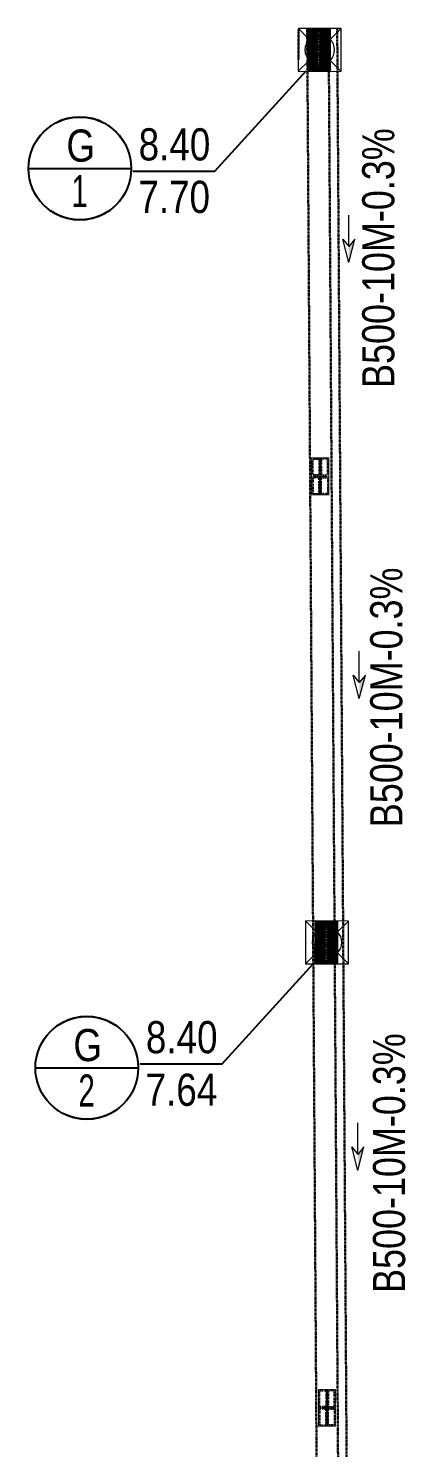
# Model space of a CAD drawing. Header units: millimetres. Extents: x -294625 to 2136527, y -251383 to 128331.
# Drawn here: x 1297462 to 1306254, y -47556 to -14455 of the extents above; entities that cross this region are included whole.
import ezdxf
from ezdxf.enums import TextEntityAlignment as Align

# ---------------------------------------------------------------- set-up
doc = ezdxf.new("R2010")
doc.units = ezdxf.units.MM
doc.set_wipeout_variables(frame=1)
for name, pattern in [('CONTINOUS', [0]), ('DIVIDEX2', [2.5, 1, -0.5, 0, -0.5, 0, -0.5]), ('DIVIDEX22', [1.25, 0.625, -0.25, 0, -0.125, 0, -0.25]), ('XREF MB TANG 1$0$HIDDEN', [9.525, 6.35, -3.175])]:
    doc.linetypes.add(name, pattern=pattern)
for name, color, linetype, lineweight in [('00-N-7-THIET BI', 7, 'CONTINOUS', 20), ('00-N-GHI CHU', 7, 'Continuous', 9), ('00-N-TEXT', 7, 'CONTINOUS', 9), ('1.Tuong', 251, 'Continuous', 35), ('N1.6-NM', 3, 'DIVIDEX22', 30), ('N3-NOTE', 11, 'Continuous', 13)]:
    doc.layers.add(name, color=color, linetype=linetype, lineweight=lineweight)
for name, color, linetype in [('1TM', 5, 'DIVIDEX2'), ('N-4CAP LANH', 4, 'Continuous'), ('sl.tennut', 3, 'Continuous'), ('sl.textcaodonut', 6, 'Continuous'), ('TEN NUT', 111, 'Continuous')]:
    doc.layers.add(name, color=color, linetype=linetype)
doc.styles.add('arial narrow', font='ARIALN.TTF', dxfattribs={"height": 8})
doc.styles.add('P-ARIAL', font='arial.ttf', dxfattribs={"height": 3})

# ---------------------------------------------------------------- blocks, each defined once
blk = doc.blocks.new('A$C2639329B')
at = {"layer": '00-N-GHI CHU', "color": 232}
for p, q in [((504, 0), (-1020, 0)), ((1288, 0), (146, 294)), ((146, 294), (504, 0)), ((1288, 0), (146, -294)), ((146, -294), (504, 0))]:
    blk.add_line(p, q, dxfattribs=at)
blk.add_solid([(504, 0), (1288, 0), (146, 294)], dxfattribs=at)
blk = doc.blocks.new('A$C33295B18')
blk.add_line((1720, 407), (0, 407))
for points in [[(48, 759), (48, 455), (812, 455), (812, 759)], [(1672, 759), (1672, 455), (908, 455), (908, 759)], [(48, 55), (48, 359), (812, 359), (812, 55)], [(1672, 55), (1672, 359), (908, 359), (908, 55)]]:
    blk.add_lwpolyline(points, close=True)
at = {"layer": '1.Tuong', "color": 2, "const_width": 40}
for points in [[(1720, 807), (0, 807), (0, 7), (1720, 7), (1720, 807)], [(860, 7), (860, 807)], [(1720, 407), (0, 407)]]:
    blk.add_lwpolyline(points, dxfattribs=at)
blk = doc.blocks.new('XREF MB TANG 1$0$A$C3E3424CB')
at = {"color": 4, "linetype": 'Continuous'}
for p, q in [((-1855, -141), (-55, -141)), ((-1855, -461), (-1855, -141)), ((-1855, -621), (-1855, -941)), ((-55, -461), (-55, -141)), ((-55, -621), (-55, -941)), ((-1855, -941), (-55, -941))]:
    blk.add_line(p, q, dxfattribs=at)
at = {"color": 144, "linetype": 'Continuous'}
for p, q in [((-1840, -201), (-1840, -456)), ((-1840, -881), (-1840, -626)), ((-1820, -181), (-1780, -181)), ((-1800, -496), (-1780, -496)), ((-1800, -586), (-1780, -586)), ((-1760, -201), (-1760, -476)), ((-1760, -881), (-1760, -606)), ((-1720, -201), (-1720, -481)), ((-1720, -881), (-1720, -601)), ((-1700, -181), (-1660, -181)), ((-1700, -501), (-1660, -501)), ((-1700, -581), (-1660, -581)), ((-1640, -201), (-1640, -481)), ((-1640, -881), (-1640, -601)), ((-1600, -201), (-1600, -481)), ((-1600, -881), (-1600, -601)), ((-1580, -181), (-1540, -181)), ((-1580, -501), (-1540, -501)), ((-1580, -581), (-1540, -581)), ((-1520, -201), (-1520, -481)), ((-1520, -881), (-1520, -601)), ((-1480, -201), (-1480, -481)), ((-1480, -881), (-1480, -601)), ((-1460, -181), (-1420, -181)), ((-1460, -501), (-1420, -501)), ((-1460, -581), (-1420, -581)), ((-1400, -201), (-1400, -481)), ((-1400, -881), (-1400, -601)), ((-1360, -201), (-1360, -481)), ((-1360, -881), (-1360, -601)), ((-1340, -181), (-1300, -181)), ((-1340, -501), (-1300, -501)), ((-1340, -581), (-1300, -581)), ((-1280, -201), (-1280, -481)), ((-1280, -881), (-1280, -601)), ((-1240, -201), (-1240, -481)), ((-1240, -881), (-1240, -601)), ((-1220, -181), (-1180, -181)), ((-1220, -501), (-1180, -501)), ((-1220, -581), (-1180, -581)), ((-1160, -201), (-1160, -481)), ((-1160, -881), (-1160, -601)), ((-1120, -201), (-1120, -481)), ((-1120, -881), (-1120, -601)), ((-1100, -181), (-1060, -181)), ((-1100, -501), (-1060, -501)), ((-1100, -581), (-1060, -581)), ((-1040, -201), (-1040, -481)), ((-1040, -881), (-1040, -601)), ((-1000, -201), (-1000, -481)), ((-1000, -881), (-1000, -601)), ((-980, -181), (-940, -181)), ((-980, -501), (-940, -501)), ((-980, -581), (-940, -581)), ((-920, -201), (-920, -481)), ((-920, -881), (-920, -601)), ((-880, -201), (-880, -481)), ((-880, -881), (-880, -601)), ((-860, -181), (-820, -181)), ((-860, -501), (-820, -501)), ((-860, -581), (-820, -581)), ((-800, -201), (-800, -481)), ((-800, -881), (-800, -601)), ((-760, -201), (-760, -481)), ((-760, -881), (-760, -601)), ((-740, -181), (-700, -181)), ((-740, -501), (-700, -501)), ((-740, -581), (-700, -581)), ((-680, -201), (-680, -481)), ((-680, -881), (-680, -601)), ((-640, -201), (-640, -481)), ((-640, -881), (-640, -601)), ((-620, -181), (-580, -181)), ((-620, -501), (-580, -501)), ((-620, -581), (-580, -581)), ((-560, -201), (-560, -481)), ((-560, -881), (-560, -601)), ((-520, -201), (-520, -481)), ((-520, -881), (-520, -601)), ((-500, -181), (-460, -181)), ((-500, -501), (-460, -501)), ((-500, -581), (-460, -581)), ((-440, -201), (-440, -481)), ((-440, -881), (-440, -601)), ((-400, -201), (-400, -481)), ((-400, -881), (-400, -601)), ((-380, -181), (-340, -181)), ((-380, -501), (-340, -501)), ((-380, -581), (-340, -581)), ((-320, -201), (-320, -481)), ((-320, -881), (-320, -601)), ((-280, -201), (-280, -481)), ((-280, -881), (-280, -601)), ((-260, -181), (-220, -181)), ((-260, -501), (-220, -501)), ((-260, -581), (-220, -581)), ((-200, -201), (-200, -481)), ((-200, -881), (-200, -601)), ((-160, -201), (-160, -476)), ((-160, -881), (-160, -606)), ((-100, -181), (-140, -181)), ((-120, -496), (-140, -496)), ((-120, -586), (-140, -586)), ((-80, -201), (-80, -456)), ((-80, -881), (-80, -626)), ((-1820, -901), (-1780, -901)), ((-1700, -901), (-1660, -901)), ((-1580, -901), (-1540, -901)), ((-1460, -901), (-1420, -901)), ((-1340, -901), (-1300, -901)), ((-1220, -901), (-1180, -901)), ((-1100, -901), (-1060, -901)), ((-980, -901), (-940, -901)), ((-860, -901), (-820, -901)), ((-740, -901), (-700, -901)), ((-620, -901), (-580, -901)), ((-500, -901), (-460, -901)), ((-380, -901), (-340, -901)), ((-260, -901), (-220, -901)), ((-100, -901), (-140, -901))]:
    blk.add_line(p, q, dxfattribs=at)
for points in [[(40, -1030), (40, -30), (-1960, -30), (-1960, -1030)], [(-40, -950), (-40, -110), (-1880, -110), (-1880, -950)]]:
    blk.add_lwpolyline(points, close=True)
at = {"color": 4, "ltscale": 0.4}
for centre in [(-1917, -120), (-1869, -71), (-40, -71), (9, -120), (-1917, -952), (-1869, -1001), (-40, -1001), (9, -952)]:
    blk.add_circle(centre, 15, dxfattribs=at)
at = {"color": 4, "linetype": 'Continuous'}
for centre, radius, start, end in [((-1775, -461), 80, 180, 237.3631), ((-1775, -621), 80, 122.6369, 180), ((-1826, -541), 15, 302.6369, 57.3631), ((-84, -541), 15, 122.6369, 237.3631), ((-135, -461), 80, 302.6369, 0), ((-135, -621), 80, 0, 57.3631)]:
    blk.add_arc(centre, radius, start, end, dxfattribs=at)
at = {"color": 144, "linetype": 'Continuous'}
for centre, radius, start, end in [((-1820, -201), 20, 90, 180), ((-1800, -456), 40, 180, 270), ((-1800, -626), 40, 90, 180), ((-1780, -201), 20, 0, 90), ((-1780, -476), 20, 270, 0), ((-1780, -606), 20, 0, 90), ((-1700, -201), 20, 90, 180), ((-1700, -481), 20, 180, 270), ((-1700, -601), 20, 90, 180), ((-1660, -201), 20, 0, 90), ((-1660, -481), 20, 270, 0), ((-1660, -601), 20, 0, 90), ((-1580, -201), 20, 90, 180), ((-1580, -481), 20, 180, 270), ((-1580, -601), 20, 90, 180), ((-1540, -201), 20, 0, 90), ((-1540, -481), 20, 270, 0), ((-1540, -601), 20, 0, 90), ((-1460, -201), 20, 90, 180), ((-1460, -481), 20, 180, 270), ((-1460, -601), 20, 90, 180), ((-1420, -201), 20, 0, 90), ((-1420, -481), 20, 270, 0), ((-1420, -601), 20, 0, 90), ((-1340, -201), 20, 90, 180), ((-1340, -481), 20, 180, 270), ((-1340, -601), 20, 90, 180), ((-1300, -201), 20, 0, 90), ((-1300, -481), 20, 270, 0), ((-1300, -601), 20, 0, 90), ((-1220, -201), 20, 90, 180), ((-1220, -481), 20, 180, 270), ((-1220, -601), 20, 90, 180), ((-1180, -201), 20, 0, 90), ((-1180, -481), 20, 270, 0), ((-1180, -601), 20, 0, 90), ((-1100, -201), 20, 90, 180), ((-1100, -481), 20, 180, 270), ((-1100, -601), 20, 90, 180), ((-1060, -201), 20, 0, 90), ((-1060, -481), 20, 270, 0), ((-1060, -601), 20, 0, 90), ((-980, -201), 20, 90, 180), ((-980, -481), 20, 180, 270), ((-980, -601), 20, 90, 180), ((-940, -201), 20, 0, 90), ((-940, -481), 20, 270, 0), ((-940, -601), 20, 0, 90), ((-860, -201), 20, 90, 180), ((-860, -481), 20, 180, 270), ((-860, -601), 20, 90, 180), ((-820, -201), 20, 0, 90), ((-820, -481), 20, 270, 0), ((-820, -601), 20, 0, 90), ((-740, -201), 20, 90, 180), ((-740, -481), 20, 180, 270), ((-740, -601), 20, 90, 180), ((-700, -201), 20, 0, 90), ((-700, -481), 20, 270, 0), ((-700, -601), 20, 0, 90), ((-620, -201), 20, 90, 180), ((-620, -481), 20, 180, 270), ((-620, -601), 20, 90, 180), ((-580, -201), 20, 0, 90), ((-580, -481), 20, 270, 0), ((-580, -601), 20, 0, 90), ((-500, -201), 20, 90, 180), ((-500, -481), 20, 180, 270), ((-500, -601), 20, 90, 180), ((-460, -201), 20, 0, 90), ((-460, -481), 20, 270, 0), ((-460, -601), 20, 0, 90), ((-380, -201), 20, 90, 180), ((-380, -481), 20, 180, 270), ((-380, -601), 20, 90, 180), ((-340, -201), 20, 0, 90), ((-340, -481), 20, 270, 0), ((-340, -601), 20, 0, 90), ((-260, -201), 20, 90, 180), ((-260, -481), 20, 180, 270), ((-260, -601), 20, 90, 180), ((-220, -201), 20, 0, 90), ((-220, -481), 20, 270, 0), ((-220, -601), 20, 0, 90), ((-140, -201), 20, 90, 180), ((-140, -476), 20, 180, 270), ((-140, -606), 20, 90, 180), ((-120, -456), 40, 270, 0), ((-120, -626), 40, 0, 90), ((-100, -201), 20, 0, 90), ((-1820, -881), 20, 180, 270), ((-1780, -881), 20, 270, 0), ((-1700, -881), 20, 180, 270), ((-1660, -881), 20, 270, 0), ((-1580, -881), 20, 180, 270), ((-1540, -881), 20, 270, 0), ((-1460, -881), 20, 180, 270), ((-1420, -881), 20, 270, 0), ((-1340, -881), 20, 180, 270), ((-1300, -881), 20, 270, 0), ((-1220, -881), 20, 180, 270), ((-1180, -881), 20, 270, 0), ((-1100, -881), 20, 180, 270), ((-1060, -881), 20, 270, 0), ((-980, -881), 20, 180, 270), ((-940, -881), 20, 270, 0), ((-860, -881), 20, 180, 270), ((-820, -881), 20, 270, 0), ((-740, -881), 20, 180, 270), ((-700, -881), 20, 270, 0), ((-620, -881), 20, 180, 270), ((-580, -881), 20, 270, 0), ((-500, -881), 20, 180, 270), ((-460, -881), 20, 270, 0), ((-380, -881), 20, 180, 270), ((-340, -881), 20, 270, 0), ((-260, -881), 20, 180, 270), ((-220, -881), 20, 270, 0), ((-140, -881), 20, 180, 270), ((-100, -881), 20, 270, 0)]:
    blk.add_arc(centre, radius, start, end, dxfattribs=at)
blk = doc.blocks.new('ga3')
for p, q in [((-500, 500), (-245, 245)), ((-500, -500), (-500, 500)), ((-500, 500), (500, 500)), ((245, 245), (500, 500)), ((500, 500), (500, -500)), ((-500, -500), (-245, -245)), ((245, -245), (500, -500)), ((500, -500), (-500, -500))]:
    blk.add_line(p, q)
blk.add_circle((0, 0), 346)
at = {"layer": 'N-4CAP LANH', "linetype": 'XREF MB TANG 1$0$HIDDEN', "ltscale": 30, "xscale": 0.5, "yscale": 0.5, "zscale": 0.5, "rotation": 180}
blk.add_blockref('XREF MB TANG 1$0$A$C3E3424CB', (-480, -251), dxfattribs=at)
blk = doc.blocks.new('THOAT NUOC MAT')
at = {"layer": 'N1.6-NM'}
for p, q in [((1303758, -15178), (1303758, -14478)), ((1303960, -14470), (1304460, -14466)), ((1303960, -14470), (1304378, -78183)), ((1304460, -14466), (1304726, -54931)), ((1304660, -14465), (1304926, -54931))]:
    blk.add_line(p, q, dxfattribs=at)
at = {"layer": '00-N-7-THIET BI', "xscale": -0.9995002498180809, "yscale": 0.9995002498768192, "zscale": 0.9995002498750627, "rotation": 89.84612250221808}
for p in [(1304253, -14956), (1304422, -35773)]:
    blk.add_blockref('ga3', p, dxfattribs=at)
at = {"layer": '1TM', "xscale": 0.5, "yscale": 0.5, "zscale": 0.5, "rotation": 270}
for p in [(1304061, -24472), (1304221, -46198)]:
    blk.add_blockref('A$C33295B18', p, dxfattribs=at)
blk = doc.blocks.new('*U190')
at = {"layer": 'sl.tennut', "color": 1, "linetype": 'Continuous', "ltscale": 2}
blk.add_lwpolyline([(8.8, 5.794), (8.549, 5.778), (8.302, 5.731), (8.064, 5.653), (7.836, 5.546), (7.624, 5.412), (7.431, 5.252), (7.259, 5.068), (7.111, 4.865), (6.99, 4.645), (6.898, 4.412), (6.835, 4.168), (6.804, 3.919), (6.804, 3.668), (6.835, 3.419), (6.898, 3.175), (6.99, 2.942), (7.111, 2.722), (7.259, 2.518), (7.431, 2.335), (7.624, 2.175), (7.836, 2.041), (8.064, 1.934), (8.302, 1.856), (8.549, 1.809), (8.8, 1.793), (9.051, 1.809), (9.297, 1.856), (9.536, 1.934), (9.764, 2.041), (9.976, 2.175), (10.169, 2.335), (10.341, 2.518), (10.489, 2.722), (10.61, 2.942), (10.702, 3.175), (10.765, 3.419), (10.796, 3.668), (10.796, 3.919), (10.765, 4.168), (10.702, 4.412), (10.61, 4.645), (10.489, 4.865), (10.341, 5.068), (10.169, 5.252), (9.976, 5.412), (9.764, 5.546), (9.536, 5.653), (9.297, 5.731), (9.051, 5.778)], close=True, dxfattribs=at)
at = {"color": 1, "linetype": 'Continuous', "ltscale": 2}
blk.add_wipeout([(8.8, 5.794), (8.549, 5.778), (8.302, 5.731), (8.064, 5.653), (7.836, 5.546), (7.624, 5.412), (7.431, 5.252), (7.259, 5.068), (7.111, 4.865), (6.99, 4.645), (6.898, 4.412), (6.835, 4.168), (6.804, 3.919), (6.804, 3.668), (6.835, 3.419), (6.898, 3.175), (6.99, 2.942), (7.111, 2.722), (7.259, 2.518), (7.431, 2.335), (7.624, 2.175), (7.836, 2.041), (8.064, 1.934), (8.302, 1.856), (8.549, 1.809), (8.8, 1.793), (9.051, 1.809), (9.297, 1.856), (9.536, 1.934), (9.764, 2.041), (9.976, 2.175), (10.169, 2.335), (10.341, 2.518), (10.489, 2.722), (10.61, 2.942), (10.702, 3.175), (10.765, 3.419), (10.796, 3.668), (10.796, 3.919), (10.765, 4.168), (10.702, 4.412), (10.61, 4.645), (10.489, 4.865), (10.341, 5.068), (10.169, 5.252), (9.976, 5.412), (9.764, 5.546), (9.536, 5.653), (9.297, 5.731), (9.051, 5.778)], dxfattribs=at)
at = {"layer": 'sl.tennut', "color": 1, "linetype": 'Continuous', "ltscale": 2}
blk.add_lwpolyline([(10.796, 3.793), (6.804, 3.793)], dxfattribs=at)
blk.add_circle((8.8, 3.793), 2, dxfattribs=at)
at = {"layer": 'sl.textcaodonut', "color": 7, "linetype": 'Continuous', "ltscale": 2}
blk.add_lwpolyline([(6.743, 3.895), (3.544, 3.895), (0, 0)], dxfattribs=at)
at = {"layer": 'sl.tennut', "linetype": 'Continuous', "ltscale": 2, "style": 'arial narrow', "width": 0.8}
blk.add_attdef('A10', text='', height=1.25, dxfattribs=at).set_placement((8.784, 4.049), align=Align.CENTER)
at = {"layer": 'sl.tennut', "linetype": 'Continuous', "ltscale": 2, "style": 'arial narrow'}
blk.add_attdef('6.1', text='', height=1.25, dxfattribs=at).set_placement((8.8, 2.297), align=Align.CENTER)
at = {"layer": 'sl.textcaodonut', "color": 6, "linetype": 'Continuous', "ltscale": 2, "style": 'arial narrow'}
for tag, p in [('SL.CDDINH', (5.144, 4.292)), ('SL.CDDAY', (5.144, 2.248))]:
    blk.add_attdef(tag, text='', height=1.25, dxfattribs=at).set_placement(p, align=Align.CENTER)
blk = doc.blocks.new('*U189')
at = {"layer": 'sl.tennut', "color": 1, "linetype": 'Continuous', "ltscale": 2}
blk.add_lwpolyline([(8.81, 6.051), (8.559, 6.035), (8.313, 5.988), (8.074, 5.91), (7.846, 5.804), (7.634, 5.669), (7.441, 5.509), (7.269, 5.326), (7.121, 5.122), (7, 4.902), (6.908, 4.669), (6.845, 4.426), (6.814, 4.176), (6.814, 3.925), (6.845, 3.676), (6.908, 3.433), (7, 3.199), (7.121, 2.979), (7.269, 2.776), (7.441, 2.593), (7.634, 2.432), (7.846, 2.298), (8.074, 2.191), (8.313, 2.113), (8.559, 2.066), (8.81, 2.05), (9.061, 2.066), (9.308, 2.113), (9.546, 2.191), (9.774, 2.298), (9.986, 2.432), (10.179, 2.593), (10.351, 2.776), (10.499, 2.979), (10.62, 3.199), (10.712, 3.433), (10.775, 3.676), (10.806, 3.925), (10.806, 4.176), (10.775, 4.426), (10.712, 4.669), (10.62, 4.902), (10.499, 5.122), (10.351, 5.326), (10.179, 5.509), (9.986, 5.669), (9.774, 5.804), (9.546, 5.91), (9.308, 5.988), (9.061, 6.035)], close=True, dxfattribs=at)
at = {"color": 1, "linetype": 'Continuous', "ltscale": 2}
blk.add_wipeout([(8.81, 6.051), (8.559, 6.035), (8.313, 5.988), (8.074, 5.91), (7.846, 5.804), (7.634, 5.669), (7.441, 5.509), (7.269, 5.326), (7.121, 5.122), (7, 4.902), (6.908, 4.669), (6.845, 4.426), (6.814, 4.176), (6.814, 3.925), (6.845, 3.676), (6.908, 3.433), (7, 3.199), (7.121, 2.979), (7.269, 2.776), (7.441, 2.593), (7.634, 2.432), (7.846, 2.298), (8.074, 2.191), (8.313, 2.113), (8.559, 2.066), (8.81, 2.05), (9.061, 2.066), (9.308, 2.113), (9.546, 2.191), (9.774, 2.298), (9.986, 2.432), (10.179, 2.593), (10.351, 2.776), (10.499, 2.979), (10.62, 3.199), (10.712, 3.433), (10.775, 3.676), (10.806, 3.925), (10.806, 4.176), (10.775, 4.426), (10.712, 4.669), (10.62, 4.902), (10.499, 5.122), (10.351, 5.326), (10.179, 5.509), (9.986, 5.669), (9.774, 5.804), (9.546, 5.91), (9.308, 5.988), (9.061, 6.035)], dxfattribs=at)
at = {"layer": 'sl.tennut', "color": 1, "linetype": 'Continuous', "ltscale": 2}
blk.add_lwpolyline([(10.806, 4.051), (6.814, 4.051)], dxfattribs=at)
blk.add_circle((8.81, 4.051), 2, dxfattribs=at)
at = {"layer": 'sl.textcaodonut', "color": 7, "linetype": 'Continuous', "ltscale": 2}
blk.add_lwpolyline([(6.743, 3.895), (3.544, 3.895), (0, 0)], dxfattribs=at)
at = {"layer": 'sl.tennut', "linetype": 'Continuous', "ltscale": 2, "style": 'arial narrow', "width": 0.8}
blk.add_attdef('A10', text='', height=1.25, dxfattribs=at).set_placement((8.794, 4.307), align=Align.CENTER)
at = {"layer": 'sl.tennut', "linetype": 'Continuous', "ltscale": 2, "style": 'arial narrow'}
blk.add_attdef('6.1', text='', height=1.25, dxfattribs=at).set_placement((8.81, 2.554), align=Align.CENTER)
at = {"layer": 'sl.textcaodonut', "color": 6, "linetype": 'Continuous', "ltscale": 2, "style": 'arial narrow'}
for tag, p in [('SL.CDDINH', (5.144, 4.292)), ('SL.CDDAY', (5.144, 2.248))]:
    blk.add_attdef(tag, text='', height=1.25, dxfattribs=at).set_placement(p, align=Align.CENTER)

msp = doc.modelspace()

# ---------------------------------------------------------------- block references
at = {"layer": '00-N-GHI CHU', "xscale": 0.4810207792315849, "yscale": 0.4810207792315849, "zscale": 0.4810207792315849, "rotation": 270}
for p in [(1304930.2, -19298.8), (1305175, -29468.4), (1305140.8, -40474.5)]:
    msp.add_blockref('A$C2639329B', p, dxfattribs=at)
at = {"layer": 'N3-NOTE'}
msp.add_blockref('THOAT NUOC MAT', (0, 0), dxfattribs=at)

# ---------------------------------------------------------------- texts
at = {"layer": '00-N-TEXT', "color": 2, "char_height": 750, "attachment_point": 3, "rotation": 90, "line_spacing_factor": 0.8, "style": 'P-ARIAL'}
for insert in [(1305241.8, -16784.3), (1305428.1, -27029.7), (1305493.3, -37892.6)]:
    msp.add_mtext_dynamic_manual_height_columns('{\\fArial|b0|i0|c0|p34;\\W0.8;B500-10M-0.3%}', width=18303.5, gutter_width=5, heights=[0], dxfattribs=dict(at, insert=insert))

# ---------------------------------------------------------------- next in the draw order: block references
at = {"layer": 'TEN NUT'}
ref = msp.add_blockref('*U190', (1303934.4, -15447.3), dxfattribs=dict(at, xscale=599.3150684931506, yscale=599.3150684931506, zscale=599.3150684931506, rotation=180))
ref.add_attrib('A10', '1', dxfattribs={"layer": 'sl.tennut', "linetype": 'Continuous', "ltscale": 2, "height": 749.1, "style": 'arial narrow', "width": 0.8}).set_placement((1298655.6, -18623.7), align=Align.CENTER)
ref.add_attrib('6.1', 'G', dxfattribs={"layer": 'sl.tennut', "linetype": 'Continuous', "ltscale": 2, "height": 749.1, "style": 'arial narrow'}).set_placement((1298682, -17563.4), align=Align.CENTER)
ref.add_attrib('SL.CDDINH', '7.70', dxfattribs={"layer": 'sl.textcaodonut', "color": 6, "linetype": 'Continuous', "ltscale": 2, "height": 749.14, "style": 'arial narrow'}).set_placement((1300859.9, -18758.9), align=Align.CENTER)
ref.add_attrib('SL.CDDAY', '8.40', dxfattribs={"layer": 'sl.textcaodonut', "color": 6, "linetype": 'Continuous', "ltscale": 2, "height": 749.14, "style": 'arial narrow'}).set_placement((1300866.6, -17533.9), align=Align.CENTER)
ref = msp.add_blockref('*U189', (1304102.9, -36271.4), dxfattribs=dict(at, xscale=599.3150684931506, yscale=599.3150684931506, zscale=599.3150684931506, rotation=180))
ref.add_attrib('A10', '2', dxfattribs={"layer": 'sl.tennut', "linetype": 'Continuous', "ltscale": 2, "height": 749.1, "style": 'arial narrow', "width": 0.8}).set_placement((1298818.1, -39602.1), align=Align.CENTER)
ref.add_attrib('6.1', 'G', dxfattribs={"layer": 'sl.tennut', "linetype": 'Continuous', "ltscale": 2, "height": 749.1, "style": 'arial narrow'}).set_placement((1298844.5, -38541.7), align=Align.CENTER)
ref.add_attrib('SL.CDDINH', '7.64', dxfattribs={"layer": 'sl.textcaodonut', "color": 6, "linetype": 'Continuous', "ltscale": 2, "height": 749.14, "style": 'arial narrow'}).set_placement((1301028.5, -39583.1), align=Align.CENTER)
ref.add_attrib('SL.CDDAY', '8.40', dxfattribs={"layer": 'sl.textcaodonut', "color": 6, "linetype": 'Continuous', "ltscale": 2, "height": 749.14, "style": 'arial narrow'}).set_placement((1301035.1, -38358), align=Align.CENTER)

doc.saveas('drawing.dxf')
